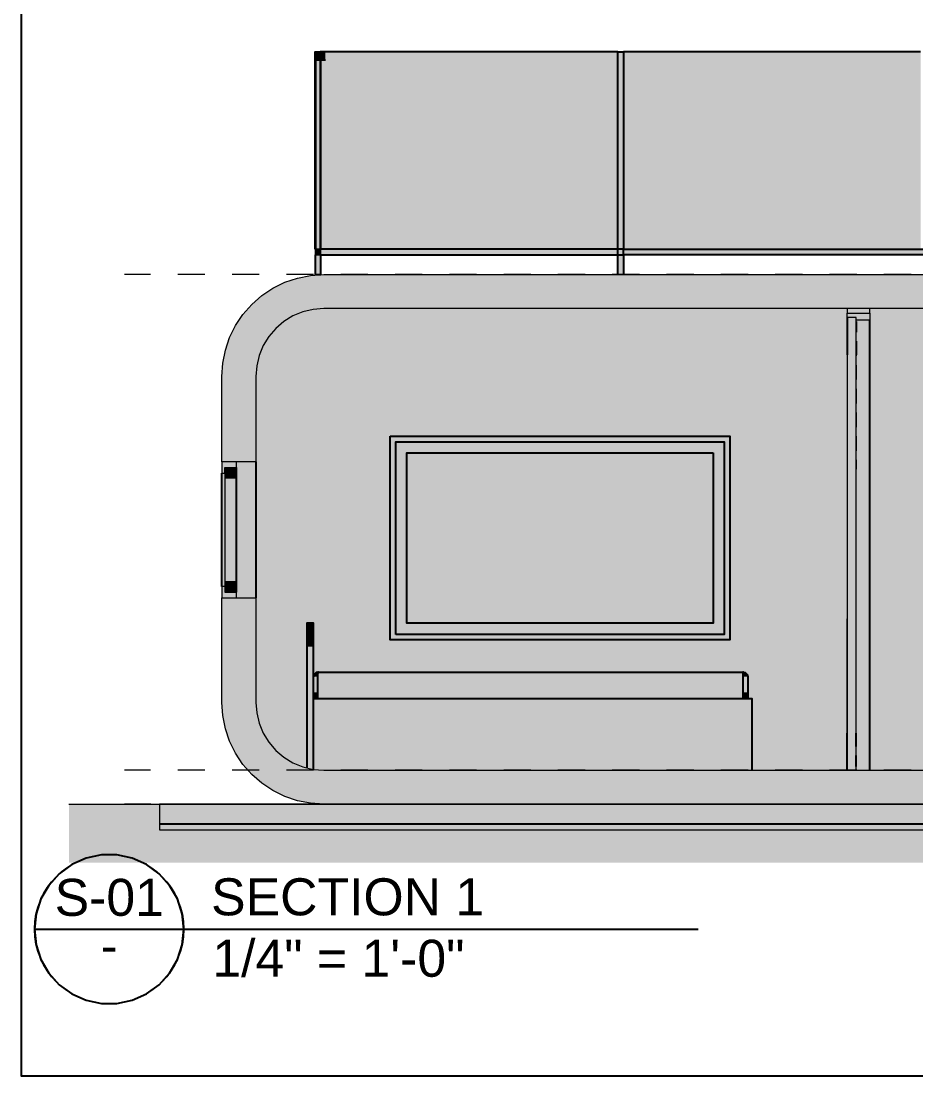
# Model space of a CAD drawing. Header units: millimetres. Extents: x -419 to 20046, y -14642 to 2638.
# Drawn here: x 9456.7 to 9667.5, y -773.4 to -524.8 of the extents above; entities that cross this region are included whole.
import ezdxf

# ---------------------------------------------------------------- set-up
doc = ezdxf.new("R2010")
doc.units = ezdxf.units.MM
for name, color, linetype in [('PDF6_A$$$DIMENSIONS.2D', 7, 'Continuous'), ('PDF6_Geometry', 7, 'Continuous'), ('PDF6_Text', 7, 'Continuous')]:
    doc.layers.add(name, color=color, linetype=linetype)
for name, color, linetype, true_color in [('PDF6_A$$$FLOOR$$$FURNITURE.3D', 7, 'Continuous', 0xffffff), ('PDF6_A$$$FLOOR$$$RAILINGS.3D', 7, 'Continuous', 0x757575), ('PDF6_A$$$SLAB$$$FLOOR$$$STRUCTURAL.3D', 7, 'Continuous', 0x757575), ('PDF6_A$$$WALL$$$EXTERIOR.3D', 7, 'Continuous', 0x757575), ('PDF6_A$$$WALL$$$INTERIOR.3D', 7, 'Continuous', 0xbfbfbf)]:
    doc.layers.add(name, color=color, linetype=linetype, true_color=true_color)
doc.styles.add('PDF Arial', font='arial.ttf')

msp = doc.modelspace()

# ---------------------------------------------------------------- hatches: boundary and pattern name
at = {"layer": 'PDF6_A$$$FLOOR$$$FURNITURE.3D', "transparency": 33554559}
for points in [[(9525.583, -671.928), (9524.008, -671.928), (9524.008, -700.768), (9525.505, -701.128), (9525.583, -701.133)], [(9526.231, -678.307), (9526.273, -678.307), (9526.633, -678.232), (9526.65, -678.227), (9526.633, -678.227), (9526.292, -678.295)], [(9526.484, -678.307), (9526.697, -678.307), (9526.736, -678.227), (9526.65, -678.227), (9526.633, -678.232)], [(9526.697, -678.307), (9626.793, -678.307), (9626.793, -678.229), (9626.792, -678.227), (9526.736, -678.227)], [(9626.831, -678.307), (9627.044, -678.307), (9626.895, -678.232), (9626.878, -678.227), (9626.792, -678.227), (9626.793, -678.229)], [(9627.255, -678.307), (9627.297, -678.307), (9626.895, -678.227), (9626.878, -678.227), (9626.895, -678.232)], [(9525.583, -684.526), (9525.583, -701.133), (9528.008, -701.325), (9628.995, -701.325), (9628.995, -684.526)]]:
    msp.add_hatch(color=256, dxfattribs=at).paths.add_polyline_path(points)
at = {"layer": 'PDF6_A$$$FLOOR$$$RAILINGS.3D', "true_color": 0xffffff, "transparency": 33554559}
for points in [[(9527.299, -534.033), (9527.299, -578.525), (9597.304, -578.525), (9597.304, -532.032), (9528.383, -532.032), (9528.383, -534.033)], [(9526.084, -579.74), (9527.181, -579.74), (9527.181, -578.644), (9527.157, -578.644), (9527.157, -579.191), (9526.107, -579.191), (9526.107, -578.644), (9526.084, -578.644)]]:
    msp.add_hatch(color=7, dxfattribs=at).paths.add_polyline_path(points)
at = {"layer": 'PDF6_A$$$WALL$$$EXTERIOR.3D', "true_color": 0xffffff, "transparency": 33554559}
for points in [[(9504.008, -608.525), (9504.008, -628.66), (9512.008, -628.66), (9512.008, -608.525), (9512.205, -606.023), (9512.791, -603.581), (9513.752, -601.261), (9515.063, -599.121), (9516.694, -597.211), (9518.603, -595.581), (9520.744, -594.268), (9523.063, -593.308), (9525.505, -592.721), (9528.008, -592.525), (9572.191, -592.525), (9572.191, -584.525), (9528.008, -584.525), (9524.875, -584.731), (9521.796, -585.344), (9518.823, -586.352), (9516.008, -587.74), (9513.397, -589.483), (9511.037, -591.555), (9508.967, -593.916), (9507.223, -596.526), (9505.835, -599.341), (9504.825, -602.314), (9504.213, -605.393)], [(9572.191, -584.525), (9572.191, -592.525), (10096.007, -592.525), (10098.512, -592.721), (10100.953, -593.308), (10103.271, -594.268), (10105.413, -595.581), (10107.323, -597.211), (10108.953, -599.121), (10110.264, -601.261), (10111.226, -603.581), (10111.811, -606.023), (10112.007, -608.525), (10112.007, -685.325), (10111.811, -687.829), (10111.226, -690.268), (10110.264, -692.589), (10108.953, -694.731), (10107.323, -696.638), (10105.413, -698.268), (10103.271, -699.581), (10100.953, -700.541), (10098.512, -701.128), (10096.007, -701.325), (9572.191, -701.325), (9572.191, -709.325), (10096.007, -709.325), (10099.142, -709.121), (10102.221, -708.508), (10105.191, -707.498), (10108.008, -706.11), (10110.619, -704.366), (10112.98, -702.295), (10115.048, -699.936), (10116.792, -697.326), (10118.18, -694.509), (10119.191, -691.536), (10119.803, -688.457), (10120.007, -685.325), (10120.007, -608.525), (10119.803, -605.393), (10119.191, -602.314), (10118.18, -599.341), (10116.792, -596.526), (10115.048, -593.916), (10112.98, -591.555), (10110.619, -589.483), (10108.008, -587.74), (10105.191, -586.352), (10102.221, -585.344), (10099.142, -584.731), (10096.007, -584.525)], [(9656.675, -701.325), (9768.511, -701.325), (9769.562, -696.076), (9765.888, -696.076), (9765.888, -670.879), (9765.991, -670.63), (9686.379, -670.63), (9686.379, -622.63), (9766.379, -622.63), (9766.379, -670.061), (9766.936, -669.829), (9790.603, -669.829), (9792.647, -658.236), (9798.85, -659.329), (9806.223, -659.329), (9806.223, -622.63), (9886.223, -622.63), (9886.223, -669.325), (9888.675, -669.325), (9888.675, -620.45), (9920.675, -620.45), (9920.675, -622.63), (9926.009, -622.63), (9926.009, -593.8), (9930.786, -593.8), (9930.786, -621.035), (9932.885, -621.035), (9942.102, -608.437), (9942.102, -593.074), (9956.802, -593.074), (9956.802, -608.437), (9966.019, -621.035), (9968.118, -621.035), (9968.118, -593.8), (10022.009, -593.8), (10022.009, -623.134), (10000.115, -623.134), (10000.115, -654.63), (10000.539, -654.63), (10000.539, -654.368), (10022.009, -654.368), (10022.009, -654.63), (10022.009, -701.325), (10022.019, -701.325), (10022.019, -592.525), (9656.675, -592.525)], [(9544.987, -625.253), (9544.987, -623.94), (9622.362, -623.94), (9622.362, -625.253), (9623.675, -625.253), (9623.675, -622.627), (9543.675, -622.627), (9543.675, -625.253)], [(9544.987, -623.94), (9544.987, -626.566), (9547.612, -626.566), (9619.738, -626.566), (9622.362, -626.566), (9622.362, -623.94)], [(9507.341, -629.97), (9507.341, -628.66), (9504.008, -628.66), (9504.008, -631.283), (9504.675, -631.283), (9504.675, -629.97)], [(9512.008, -628.66), (9507.341, -628.66), (9507.341, -629.97), (9507.341, -631.283), (9507.341, -660.66), (9512.008, -660.66)], [(9507.299, -658.034), (9507.341, -658.034), (9507.341, -631.283), (9507.299, -631.283), (9507.299, -632.595)], [(9504.675, -658.034), (9504.008, -658.034), (9504.008, -660.66), (9507.341, -660.66), (9507.341, -659.347), (9504.675, -659.347)], [(9504.008, -685.325), (9504.213, -688.457), (9504.825, -691.536), (9505.835, -694.509), (9507.223, -697.326), (9508.967, -699.936), (9511.037, -702.295), (9513.397, -704.366), (9516.008, -706.11), (9518.823, -707.498), (9521.796, -708.508), (9524.875, -709.121), (9528.008, -709.325), (9572.191, -709.325), (9572.191, -701.325), (9528.008, -701.325), (9525.505, -701.128), (9523.063, -700.541), (9520.744, -699.581), (9518.603, -698.268), (9516.694, -696.638), (9515.063, -694.731), (9513.752, -692.589), (9512.791, -690.268), (9512.205, -687.829), (9512.008, -685.325), (9512.008, -660.66), (9504.008, -660.66)], [(9544.987, -669.315), (9544.987, -668.004), (9543.675, -668.004), (9543.675, -670.627), (9623.675, -670.627), (9623.675, -668.004), (9622.362, -668.004), (9622.362, -669.315)], [(9622.362, -669.315), (9622.362, -666.692), (9619.738, -666.692), (9547.612, -666.692), (9544.987, -666.692), (9544.987, -669.315)]]:
    msp.add_hatch(color=7, dxfattribs=at).paths.add_polyline_path(points)
h = msp.add_hatch(color=7, dxfattribs=at)
h.paths.add_polyline_path([(9512.205, -606.023), (9512.008, -608.525), (9512.008, -685.325), (9512.205, -687.829), (9512.791, -690.268), (9513.752, -692.589), (9515.064, -694.731), (9516.694, -696.638), (9518.603, -698.268), (9520.744, -699.581), (9523.064, -700.541), (9524.008, -700.768), (9524.008, -666.679), (9525.583, -666.679), (9525.583, -679.278), (9525.663, -678.877), (9526.231, -678.307), (9526.633, -678.227), (9626.895, -678.227), (9627.297, -678.307), (9627.865, -678.877), (9627.945, -679.278), (9627.945, -682.951), (9627.945, -684.526), (9628.995, -684.526), (9628.995, -701.325), (9651.341, -701.325), (9651.341, -592.525), (9528.008, -592.525), (9525.505, -592.721), (9523.064, -593.308), (9520.744, -594.268), (9518.603, -595.581), (9516.694, -597.211), (9515.064, -599.121), (9513.752, -601.261), (9512.791, -603.581)], flags=0)
h.paths.add_polyline_path([(9543.675, -622.627), (9623.675, -622.627), (9623.675, -670.627), (9543.675, -670.627)], flags=0)
at = {"layer": 'PDF6_A$$$WALL$$$INTERIOR.3D', "true_color": 0xffffff, "transparency": 33554559}
msp.add_hatch(color=7, dxfattribs=at).paths.add_polyline_path([(9651.341, -593.621), (9651.341, -594.659), (9653.441, -594.659), (9653.441, -595.289), (9656.675, -595.289), (9656.675, -593.621)])

# ---------------------------------------------------------------- linework, layer by layer
at = {"layer": 'PDF6_A$$$DIMENSIONS.2D', "lineweight": 25}
msp.add_lwpolyline([(9495.044, -738.793), (9494.659, -735.131), (9493.522, -731.634), (9491.683, -728.447), (9489.221, -725.713), (9486.244, -723.548), (9482.882, -722.052), (9479.284, -721.288), (9475.604, -721.288), (9472.005, -722.052), (9468.644, -723.548), (9465.667, -725.713), (9463.205, -728.447), (9461.365, -731.634), (9460.228, -735.131), (9459.844, -738.793), (9460.228, -742.451), (9461.365, -745.951), (9463.205, -749.136), (9465.667, -751.87), (9468.644, -754.034), (9472.005, -755.531), (9475.604, -756.294), (9479.284, -756.294), (9482.882, -755.531), (9486.244, -754.034), (9489.221, -751.87), (9491.683, -749.136), (9493.522, -745.951), (9494.659, -742.451)], close=True, dxfattribs=at)
msp.add_lwpolyline([(9459.844, -738.793), (9616.263, -738.793)], dxfattribs=at)
at = {"layer": 'PDF6_A$$$DIMENSIONS.2D', "lineweight": 0}
msp.add_circle((9477.444, -738.791), 17.6, dxfattribs=at)
at = {"layer": 'PDF6_A$$$FLOOR$$$FURNITURE.3D', "color": 9, "lineweight": 25, "true_color": 0xc8c8c8}
for points in [[(9628.995, -701.325), (9628.995, -684.526), (9525.583, -684.526), (9525.583, -671.928), (9525.583, -669.022), (9525.583, -667.266), (9525.583, -666.679), (9524.008, -666.679), (9524.008, -667.266), (9524.008, -669.022), (9524.008, -671.928), (9524.008, -700.768)], [(9524.008, -671.928), (9525.583, -671.928)], [(9526.65, -678.227), (9526.633, -678.227), (9526.292, -678.295), (9526.231, -678.307), (9525.663, -678.877), (9525.583, -679.278)], [(9526.633, -684.526), (9526.633, -682.951), (9526.633, -679.278), (9526.641, -678.877), (9526.697, -678.307), (9526.736, -678.227), (9626.792, -678.227), (9626.793, -678.229), (9626.793, -678.307), (9626.793, -678.877), (9626.793, -679.278), (9626.793, -682.951), (9626.793, -684.526)], [(9526.736, -678.227), (9526.65, -678.227), (9526.633, -678.232)], [(9626.895, -678.232), (9626.878, -678.227), (9626.792, -678.227)], [(9626.878, -678.227), (9626.895, -678.227), (9627.297, -678.307), (9627.865, -678.877), (9627.945, -679.278), (9627.945, -682.951), (9627.945, -684.526)], [(9525.583, -701.133), (9525.583, -684.526)]]:
    msp.add_lwpolyline(points, dxfattribs=at)
at = {"layer": 'PDF6_A$$$FLOOR$$$FURNITURE.3D', "lineweight": 0, "transparency": 33554559}
for points in [[(9524.008, -666.679), (9524.008, -667.266), (9525.583, -666.679), (9525.583, -667.266)], [(9524.008, -667.266), (9524.008, -669.022), (9525.583, -667.266), (9525.583, -669.022)], [(9524.008, -669.022), (9524.008, -671.928), (9525.583, -669.022), (9525.583, -671.928)], [(9525.663, -678.877), (9525.738, -678.877), (9526.231, -678.307), (9526.273, -678.307)], [(9525.738, -678.877), (9525.948, -678.877), (9526.273, -678.307), (9526.358, -678.307)], [(9525.948, -678.877), (9526.262, -678.877), (9526.358, -678.307), (9526.484, -678.307)], [(9526.262, -678.877), (9526.641, -678.877), (9526.484, -678.307), (9526.697, -678.307)], [(9526.273, -678.307), (9526.358, -678.307), (9526.633, -678.232)], [(9526.358, -678.307), (9526.484, -678.307), (9526.633, -678.232)], [(9526.641, -678.877), (9626.793, -678.877), (9526.697, -678.307), (9626.793, -678.307)], [(9626.793, -678.307), (9626.831, -678.307), (9626.793, -678.229)], [(9626.793, -678.877), (9626.887, -678.877), (9626.793, -678.307), (9626.831, -678.307)], [(9626.887, -678.877), (9627.266, -678.877), (9626.831, -678.307), (9627.044, -678.307)], [(9627.044, -678.307), (9627.17, -678.307), (9626.895, -678.232)], [(9627.17, -678.307), (9627.255, -678.307), (9626.895, -678.232)], [(9627.266, -678.877), (9627.58, -678.877), (9627.044, -678.307), (9627.17, -678.307)], [(9627.58, -678.877), (9627.79, -678.877), (9627.17, -678.307), (9627.255, -678.307)], [(9627.79, -678.877), (9627.865, -678.877), (9627.255, -678.307), (9627.297, -678.307)], [(9525.583, -679.278), (9525.663, -679.278), (9525.663, -678.877), (9525.738, -678.877)], [(9525.583, -682.951), (9525.663, -682.951), (9525.583, -679.278), (9525.663, -679.278)], [(9525.663, -679.278), (9525.89, -679.278), (9525.738, -678.877), (9525.948, -678.877)], [(9525.663, -682.951), (9525.89, -682.951), (9525.663, -679.278), (9525.89, -679.278)], [(9525.89, -679.278), (9526.231, -679.278), (9525.948, -678.877), (9526.262, -678.877)], [(9525.89, -682.951), (9526.231, -682.951), (9525.89, -679.278), (9526.231, -679.278)], [(9526.231, -679.278), (9526.633, -679.278), (9526.262, -678.877), (9526.641, -678.877)], [(9526.231, -682.951), (9526.633, -682.951), (9526.231, -679.278), (9526.633, -679.278)], [(9526.633, -679.278), (9626.793, -679.278), (9526.641, -678.877), (9626.793, -678.877)], [(9526.633, -682.951), (9626.793, -682.951), (9526.633, -679.278), (9626.793, -679.278)], [(9626.793, -679.278), (9626.895, -679.278), (9626.793, -678.877), (9626.887, -678.877)], [(9626.793, -682.951), (9626.895, -682.951), (9626.793, -679.278), (9626.895, -679.278)], [(9626.895, -679.278), (9627.297, -679.278), (9626.887, -678.877), (9627.266, -678.877)], [(9626.895, -682.951), (9627.297, -682.951), (9626.895, -679.278), (9627.297, -679.278)], [(9627.297, -679.278), (9627.637, -679.278), (9627.266, -678.877), (9627.58, -678.877)], [(9627.297, -682.951), (9627.637, -682.951), (9627.297, -679.278), (9627.637, -679.278)], [(9627.637, -679.278), (9627.865, -679.278), (9627.58, -678.877), (9627.79, -678.877)], [(9627.637, -682.951), (9627.865, -682.951), (9627.637, -679.278), (9627.865, -679.278)], [(9627.865, -679.278), (9627.945, -679.278), (9627.79, -678.877), (9627.865, -678.877)], [(9627.865, -682.951), (9627.945, -682.951), (9627.865, -679.278), (9627.945, -679.278)], [(9525.583, -682.951), (9525.583, -684.526), (9525.663, -682.951), (9525.663, -684.526)], [(9525.663, -682.951), (9525.663, -684.526), (9525.89, -682.951), (9525.89, -684.526)], [(9525.89, -682.951), (9525.89, -684.526), (9526.231, -682.951), (9526.231, -684.526)], [(9526.231, -682.951), (9526.231, -684.526), (9526.633, -682.951), (9526.633, -684.526)], [(9526.633, -682.951), (9526.633, -684.526), (9626.793, -682.951), (9626.793, -684.526)], [(9626.793, -682.951), (9626.793, -684.526), (9626.895, -682.951), (9626.895, -684.526)], [(9626.895, -682.951), (9626.895, -684.526), (9627.297, -682.951), (9627.297, -684.526)], [(9627.297, -682.951), (9627.297, -684.526), (9627.637, -682.951), (9627.637, -684.526)], [(9627.637, -682.951), (9627.637, -684.526), (9627.865, -682.951), (9627.865, -684.526)], [(9627.865, -682.951), (9627.865, -684.526), (9627.945, -682.951), (9627.945, -684.526)]]:
    msp.add_solid(points, dxfattribs=at)
at = {"layer": 'PDF6_A$$$FLOOR$$$RAILINGS.3D', "color": 9, "lineweight": 25, "true_color": 0xc8c8c8}
for points in [[(9525.966, -579.858), (9525.966, -584.525), (9527.299, -584.525), (9527.299, -579.858), (9597.304, -579.858), (9598.638, -579.858), (9598.638, -578.525), (9597.304, -578.525), (9527.299, -578.525), (9527.299, -532.032)], [(9525.966, -578.525), (9525.966, -532.032), (9526.107, -532.032)], [(9597.304, -532.032), (9528.383, -532.032), (9528.004, -532.032), (9527.65, -532.032), (9527.36, -532.032), (9527.299, -532.032), (9527.157, -532.032)], [(9528.383, -534.033), (9528.004, -534.033), (9527.65, -534.033), (9527.36, -534.033), (9527.299, -534.033)], [(9597.304, -584.525), (9597.304, -579.858), (9597.304, -578.525), (9597.304, -532.032), (9598.638, -532.032)], [(9668.643, -532.032), (9598.638, -532.032), (9598.638, -578.525), (9668.643, -578.525), (9669.976, -578.525), (9669.976, -579.858), (9668.643, -579.858), (9598.638, -579.858), (9598.638, -584.525)]]:
    msp.add_lwpolyline(points, dxfattribs=at)
at = {"layer": 'PDF6_A$$$FLOOR$$$RAILINGS.3D', "color": 7, "lineweight": 18}
msp.add_lwpolyline([(9526.299, -532.032), (9526.107, -532.032), (9526.107, -579.191), (9527.157, -579.191), (9527.157, -532.032), (9526.966, -532.032)], dxfattribs=at)
for points in [[(9526.299, -532.032), (9526.299, -534.033), (9526.966, -534.033), (9526.966, -532.032)], [(9526.666, -533.733), (9526.666, -532.332), (9526.599, -532.332), (9526.599, -533.733)], [(9527.299, -579.858), (9527.299, -578.525), (9525.966, -578.525), (9525.966, -579.858)], [(9527.181, -579.74), (9527.181, -578.644), (9526.084, -578.644), (9526.084, -579.74)]]:
    msp.add_lwpolyline(points, close=True, dxfattribs=at)
at = {"layer": 'PDF6_A$$$FLOOR$$$RAILINGS.3D', "color": 7, "lineweight": 13}
for points in [[(9487.202, -584.525), (9481.019, -584.525)], [(9500.002, -584.525), (9493.602, -584.525)], [(9512.802, -584.525), (9506.402, -584.525)], [(9525.602, -584.525), (9519.202, -584.525)], [(9538.402, -584.525), (9532.002, -584.525)], [(9551.202, -584.525), (9544.802, -584.525)], [(9564.002, -584.525), (9557.602, -584.525)], [(9576.802, -584.525), (9570.402, -584.525)], [(9589.602, -584.525), (9583.202, -584.525)], [(9602.402, -584.525), (9596.002, -584.525)], [(9615.202, -584.525), (9608.802, -584.525)], [(9628.002, -584.525), (9621.602, -584.525)], [(9640.802, -584.525), (9634.402, -584.525)], [(9653.602, -584.525), (9647.202, -584.525)], [(9666.402, -584.525), (9660.002, -584.525)], [(9487.202, -701.325), (9481.019, -701.325)], [(9500.002, -701.325), (9493.602, -701.325)], [(9512.802, -701.325), (9506.402, -701.325)], [(9525.602, -701.325), (9519.202, -701.325)], [(9538.402, -701.325), (9532.002, -701.325)], [(9551.202, -701.325), (9544.802, -701.325)], [(9564.002, -701.325), (9557.602, -701.325)], [(9576.802, -701.325), (9570.402, -701.325)], [(9589.602, -701.325), (9583.202, -701.325)], [(9602.402, -701.325), (9596.002, -701.325)], [(9615.202, -701.325), (9608.802, -701.325)], [(9628.002, -701.325), (9621.602, -701.325)], [(9640.802, -701.325), (9634.402, -701.325)], [(9653.602, -701.325), (9647.202, -701.325)], [(9666.402, -701.325), (9660.002, -701.325)], [(9487.233, -709.327), (9481.019, -709.327)], [(9500.033, -709.327), (9493.633, -709.327)], [(9512.833, -709.327), (9506.433, -709.327)], [(9525.633, -709.327), (9519.233, -709.327)], [(9538.433, -709.327), (9532.033, -709.327)], [(9551.233, -709.327), (9544.833, -709.327)], [(9564.033, -709.327), (9557.633, -709.327)], [(9576.833, -709.327), (9570.433, -709.327)], [(9589.633, -709.327), (9583.233, -709.327)], [(9602.433, -709.327), (9596.033, -709.327)], [(9615.233, -709.327), (9608.833, -709.327)], [(9628.033, -709.327), (9621.633, -709.327)], [(9640.833, -709.327), (9634.433, -709.327)], [(9653.633, -709.327), (9647.233, -709.327)], [(9666.433, -709.327), (9660.033, -709.327)]]:
    msp.add_lwpolyline(points, dxfattribs=at)
at = {"layer": 'PDF6_A$$$FLOOR$$$RAILINGS.3D', "lineweight": 9}
msp.add_lwpolyline([(9467.941, -709.327), (10322.545, -709.327)], dxfattribs=at)
at = {"layer": 'PDF6_A$$$FLOOR$$$RAILINGS.3D', "color": 7, "lineweight": 0, "true_color": 0xffffff, "transparency": 33554559}
for points in [[(9526.107, -532.032), (9525.966, -532.032), (9526.107, -578.525), (9525.966, -578.525)], [(9526.299, -532.032), (9526.299, -534.033), (9526.966, -532.032), (9526.966, -534.033)], [(9526.599, -532.332), (9526.666, -532.332), (9526.599, -533.73), (9526.666, -533.73)], [(9527.157, -578.525), (9527.299, -578.525), (9527.157, -532.032), (9527.299, -532.032)], [(9527.36, -532.032), (9527.299, -532.032), (9527.36, -534.033), (9527.299, -534.033)], [(9527.65, -534.033), (9527.65, -532.032), (9527.36, -534.033), (9527.36, -532.032)], [(9528.004, -534.033), (9528.004, -532.032), (9527.65, -534.033), (9527.65, -532.032)], [(9528.004, -534.033), (9528.383, -534.033), (9528.004, -532.032), (9528.383, -532.032)], [(9597.304, -532.032), (9597.304, -578.525), (9598.638, -532.032), (9598.638, -578.525)], [(9598.638, -532.032), (9598.638, -578.525), (9668.643, -532.032), (9668.643, -578.525)], [(9525.966, -578.525), (9525.966, -579.858), (9527.299, -578.525), (9527.299, -579.858)], [(9526.084, -578.644), (9527.181, -578.644), (9526.084, -579.74), (9527.181, -579.74)], [(9527.299, -578.525), (9527.299, -579.858), (10094.049, -578.525), (10094.049, -579.858)], [(9527.299, -579.858), (9525.966, -579.858), (9527.299, -584.525), (9525.966, -584.525)], [(9597.304, -584.525), (9598.638, -584.525), (9597.304, -579.858), (9598.638, -579.858)], [(9467.941, -723.115), (9467.941, -709.327), (10322.545, -723.115), (10322.545, -709.327)]]:
    msp.add_solid(points, dxfattribs=at)
at = {"layer": 'PDF6_A$$$FLOOR$$$RAILINGS.3D', "color": 7, "lineweight": 0, "true_color": 0xf4f4f4, "transparency": 33554559}
msp.add_solid([(9527.157, -532.032), (9526.107, -532.032), (9527.157, -579.191), (9526.107, -579.191)], dxfattribs=at)
at = {"layer": 'PDF6_A$$$SLAB$$$FLOOR$$$STRUCTURAL.3D', "color": 7, "lineweight": 18}
msp.add_lwpolyline([(10141.341, -715.382), (10141.341, -709.327), (9572.191, -709.327), (9489.341, -709.327), (9489.341, -715.382), (9572.191, -715.382)], close=True, dxfattribs=at)
at = {"layer": 'PDF6_A$$$SLAB$$$FLOOR$$$STRUCTURAL.3D', "color": 253, "lineweight": 25, "true_color": 0xa5a5a5}
msp.add_lwpolyline([(9489.341, -713.991), (9572.191, -713.991), (10141.341, -713.991)], dxfattribs=at)
at = {"layer": 'PDF6_A$$$SLAB$$$FLOOR$$$STRUCTURAL.3D', "color": 7, "lineweight": 0, "true_color": 0xffffff, "transparency": 33554559}
for points in [[(9489.341, -715.382), (9572.191, -715.382), (9489.341, -709.327), (9572.191, -709.327)], [(9572.191, -715.382), (10141.341, -715.382), (9572.191, -709.327), (10141.341, -709.327)]]:
    msp.add_solid(points, dxfattribs=at)
at = {"layer": 'PDF6_A$$$WALL$$$EXTERIOR.3D', "color": 7, "lineweight": 18}
for points in [[(10022.019, -592.525), (9656.675, -592.525), (9651.341, -592.525), (9572.191, -592.525), (9528.008, -592.525), (9525.505, -592.721), (9523.063, -593.308), (9520.744, -594.268), (9518.603, -595.581), (9516.694, -597.211), (9515.063, -599.121), (9513.752, -601.261), (9512.791, -603.581), (9512.205, -606.023), (9512.008, -608.525), (9512.008, -628.66), (9507.341, -628.66), (9504.008, -628.66), (9504.008, -608.525), (9504.213, -605.393), (9504.825, -602.314), (9505.835, -599.341), (9507.223, -596.526), (9508.967, -593.916), (9511.037, -591.555), (9513.397, -589.483), (9516.008, -587.74), (9518.823, -586.352), (9521.796, -585.344), (9524.875, -584.731), (9528.008, -584.525), (9572.191, -584.525), (10096.007, -584.525)], [(9504.008, -628.66), (9504.008, -631.283), (9504.675, -631.283), (9504.675, -629.97), (9507.299, -629.97)], [(9507.341, -628.66), (9507.341, -629.97), (9507.299, -629.97), (9507.299, -632.595), (9507.299, -656.721), (9507.299, -659.347), (9507.341, -659.347), (9507.341, -660.66)], [(9504.675, -631.283), (9504.675, -632.595), (9504.675, -656.721), (9504.675, -658.034), (9504.008, -658.034), (9504.008, -660.66)], [(9504.675, -658.034), (9504.675, -659.347), (9507.299, -659.347)], [(10096.007, -709.325), (9572.191, -709.325), (9528.008, -709.325), (9524.875, -709.121), (9521.796, -708.508), (9518.823, -707.498), (9516.008, -706.11), (9513.397, -704.366), (9511.037, -702.295), (9508.967, -699.936), (9507.223, -697.326), (9505.835, -694.509), (9504.825, -691.536), (9504.213, -688.457), (9504.008, -685.325), (9504.008, -660.66), (9507.341, -660.66), (9512.008, -660.66), (9512.008, -685.325), (9512.205, -687.829), (9512.791, -690.268), (9513.752, -692.589), (9515.063, -694.731), (9516.694, -696.638), (9518.603, -698.268), (9520.744, -699.581), (9523.063, -700.541), (9525.505, -701.128), (9528.008, -701.325), (9572.191, -701.325), (9651.341, -701.325), (9653.441, -701.325), (10025.254, -701.325)]]:
    msp.add_lwpolyline(points, dxfattribs=at)
at = {"layer": 'PDF6_A$$$WALL$$$EXTERIOR.3D', "color": 9, "lineweight": 25, "true_color": 0xc8c8c8}
for points in [[(9523.064, -593.308), (9523.063, -593.308)], [(9525.505, -592.721), (9525.505, -592.721)], [(9528.008, -592.525), (9528.008, -592.525)], [(9518.603, -595.581), (9518.603, -595.581)], [(9520.744, -594.268), (9520.744, -594.268)], [(9512.008, -628.66), (9512.008, -660.66)], [(9504.008, -658.034), (9504.008, -631.283)], [(9507.341, -631.283), (9507.299, -631.283)], [(9507.341, -629.97), (9507.341, -631.283), (9507.341, -658.034), (9507.341, -659.347)], [(9507.341, -658.034), (9507.299, -658.034)], [(9518.603, -698.268), (9518.603, -698.268)], [(9520.744, -699.581), (9520.744, -699.581)], [(9523.063, -700.541), (9523.064, -700.541)]]:
    msp.add_lwpolyline(points, dxfattribs=at)
for points in [[(9543.675, -622.627), (9623.675, -622.627), (9623.675, -670.627), (9543.675, -670.627)], [(9544.987, -669.315), (9544.987, -668.004), (9544.987, -625.253), (9544.987, -623.94), (9622.362, -623.94), (9622.362, -625.253), (9622.362, -668.004), (9622.362, -669.315)], [(9619.738, -626.566), (9619.738, -666.692), (9547.612, -666.692), (9547.612, -626.566)]]:
    msp.add_lwpolyline(points, close=True, dxfattribs=at)
at = {"layer": 'PDF6_A$$$WALL$$$EXTERIOR.3D', "color": 7, "lineweight": 0, "true_color": 0xffffff, "transparency": 33554559}
for points in [[(9544.987, -668.004), (9544.987, -625.253), (9543.675, -668.004), (9543.675, -625.253)], [(9622.362, -625.253), (9622.362, -668.004), (9623.675, -625.253), (9623.675, -668.004)], [(9547.612, -626.566), (9544.987, -626.566), (9547.612, -666.692), (9544.987, -666.692)], [(9547.612, -666.692), (9619.738, -666.692), (9547.612, -626.566), (9619.738, -626.566)], [(9619.738, -666.692), (9622.362, -666.692), (9619.738, -626.566), (9622.362, -626.566)], [(9504.675, -631.283), (9504.008, -631.283), (9504.675, -658.034), (9504.008, -658.034)], [(9504.675, -632.595), (9507.299, -632.595), (9504.675, -629.97), (9507.299, -629.97)], [(9507.299, -629.97), (9507.299, -631.283), (9507.341, -629.97), (9507.341, -631.283)], [(9504.675, -656.721), (9507.299, -656.721), (9504.675, -632.595), (9507.299, -632.595)], [(9504.675, -656.721), (9504.675, -659.347), (9507.299, -656.721), (9507.299, -659.347)], [(9507.299, -659.347), (9507.341, -659.347), (9507.299, -658.034), (9507.341, -658.034)]]:
    msp.add_solid(points, dxfattribs=at)
at = {"layer": 'PDF6_A$$$WALL$$$INTERIOR.3D', "color": 7, "lineweight": 18}
for points in [[(9651.341, -592.525), (9651.341, -593.621), (9656.675, -593.621), (9656.675, -592.525)], [(9653.441, -701.325), (9653.441, -595.289), (9653.441, -594.659), (9651.341, -594.659), (9651.341, -593.621)], [(9656.675, -593.621), (9656.675, -595.289), (9653.441, -595.289)], [(9651.341, -594.659), (9651.341, -701.325)]]:
    msp.add_lwpolyline(points, dxfattribs=at)
at = {"layer": 'PDF6_A$$$WALL$$$INTERIOR.3D', "color": 253, "lineweight": 25, "true_color": 0xa5a5a5}
for points in [[(9652.491, -592.537), (9652.491, -592.537)], [(9654.986, -592.537), (9654.986, -592.537)]]:
    msp.add_lwpolyline(points, dxfattribs=at)
at = {"layer": 'PDF6_A$$$WALL$$$INTERIOR.3D', "color": 9, "lineweight": 25, "true_color": 0xc8c8c8}
for points in [[(9651.336, -594.659), (9651.336, -603.4)], [(9653.446, -595.558), (9653.446, -598.098)], [(9656.675, -701.325), (9656.675, -595.289)], [(9653.446, -600.25), (9653.446, -603.4)], [(9651.336, -701.325), (9651.336, -692.584)], [(9653.446, -695.734), (9653.446, -692.584)], [(9653.446, -700.425), (9653.446, -697.885)]]:
    msp.add_lwpolyline(points, dxfattribs=at)
at = {"layer": 'PDF6_A$$$WALL$$$INTERIOR.3D', "lineweight": 9}
for points in [[(9651.336, -603.4), (9651.336, -630.363)], [(9653.446, -603.4), (9653.446, -603.689)], [(9653.446, -605.839), (9653.446, -609.281)], [(9653.446, -611.43), (9653.446, -614.869)], [(9653.446, -617.021), (9653.446, -620.461)], [(9653.446, -622.612), (9653.446, -626.052)], [(9653.446, -628.201), (9653.446, -630.363)], [(9651.336, -692.584), (9651.336, -665.621)], [(9653.446, -667.783), (9653.446, -665.621)], [(9653.446, -673.371), (9653.446, -669.932)], [(9653.446, -678.963), (9653.446, -675.523)], [(9653.446, -684.554), (9653.446, -681.114)], [(9653.446, -690.145), (9653.446, -686.703)], [(9653.446, -692.584), (9653.446, -692.294)]]:
    msp.add_lwpolyline(points, dxfattribs=at)
at = {"layer": 'PDF6_A$$$WALL$$$INTERIOR.3D', "color": 7, "lineweight": 0, "true_color": 0xffffff, "transparency": 33554559}
for points in [[(9656.675, -593.621), (9656.675, -592.525), (9651.341, -593.621), (9651.341, -592.525)], [(9651.341, -701.325), (9653.441, -701.325), (9651.341, -594.659), (9653.441, -594.659)], [(9653.441, -701.325), (9656.675, -701.325), (9653.441, -595.289), (9656.675, -595.289)]]:
    msp.add_solid(points, dxfattribs=at)
at = {"layer": 'PDF6_Geometry', "lineweight": 25}
msp.add_lwpolyline([(10877.795, 209.325), (9456.692, 209.325), (9456.692, -773.353), (10877.795, -773.353)], close=True, dxfattribs=at)

# ---------------------------------------------------------------- texts
at = {"layer": 'PDF6_Text', "attachment_point": 7, "style": 'PDF Arial'}
for s, insert, char_height in [('S-01', (9464.603, -735.764), 8.7262), ('SECTION 1', (9501.464, -735.639), 8.7262), ('-', (9475.412, -746.969), 8.726), ('1/4" = 1\'-0"', (9501.748, -750.119), 8.72621)]:
    msp.add_mtext(s, dxfattribs=dict(at, insert=insert, char_height=char_height))

doc.saveas('drawing.dxf')
